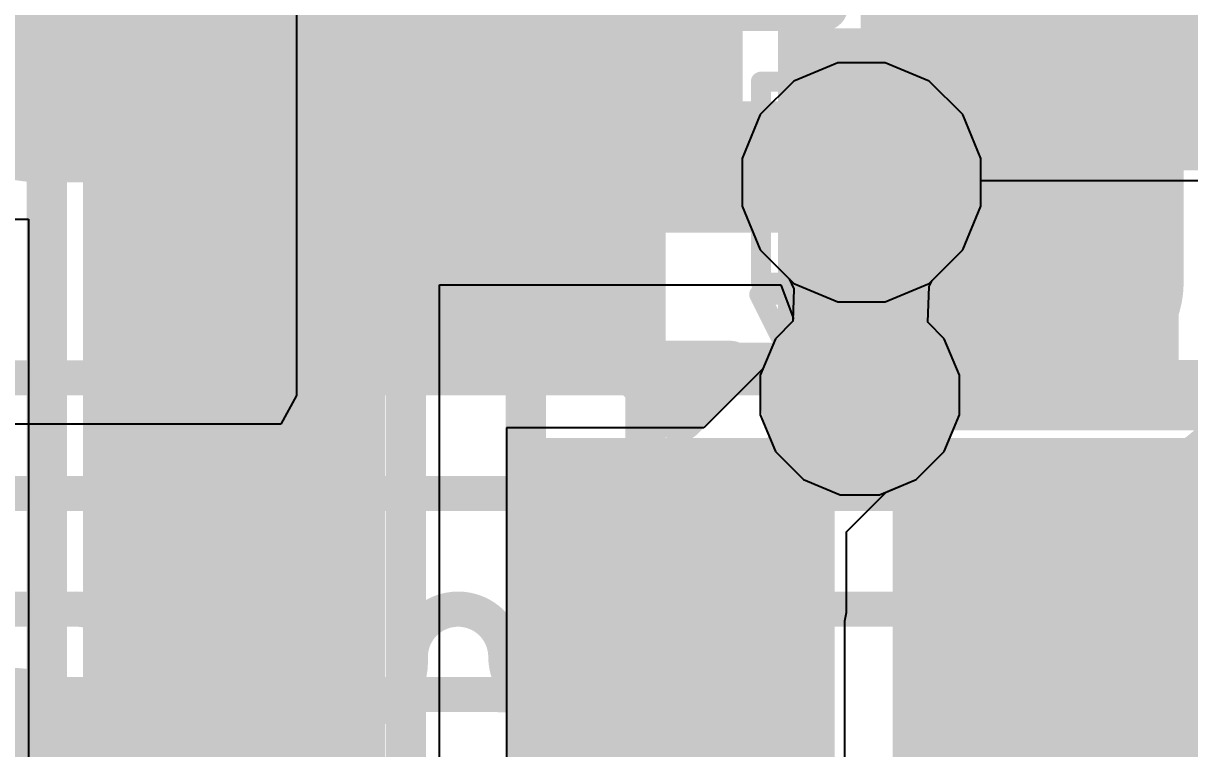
# Model space of a CAD drawing. Header units: inches. Extents: x -6 to 283, y -12 to 154.
# Drawn here: x 28.235 to 31.181, y -5.96 to -4.128 of the extents above; entities that cross this region are included whole.
import ezdxf

# ---------------------------------------------------------------- set-up
doc = ezdxf.new("R2010")
doc.units = ezdxf.units.IN
for name, color, linetype in [('Bottom Layer', 5, 'Continuous'), ('Bottom Overlay', 54, 'Continuous'), ('Bottom Paste', 16, 'Continuous'), ('Bottom Solder', 6, 'Continuous'), ('Drill Drawing', 1, 'Continuous'), ('GND-1', 16, 'Continuous'), ('GND-2', 90, 'Continuous'), ('GND-3', 216, 'Continuous'), ('GND-4', 54, 'Continuous'), ('PWR-1', 156, 'Continuous'), ('PWR-2', 130, 'Continuous'), ('Signal L1', 76, 'Continuous'), ('Signal L2', 6, 'Continuous'), ('Top Layer', 1, 'Continuous'), ('Top Overlay', 2, 'Continuous'), ('Top Paste', 8, 'Continuous'), ('Top Solder', 216, 'Continuous'), ('Via Holes', 16, 'Continuous')]:
    doc.layers.add(name, color=color, linetype=linetype)
doc.styles.add('Arial Black_Bold', font='', dxfattribs={"height": 0.2})
doc.styles.get('Arial Black_Bold').set_extended_font_data('Arial Black', bold=True)

# ---------------------------------------------------------------- blocks, each defined once
blk = doc.blocks.new('SOT_23_5_B_50')
at = {"layer": 'Bottom Layer'}
for points in [[(-1.85, 0.3), (-0.75, 0.3), (-0.75, -0.3), (-1.85, -0.3)], [(-1.85, -0.65), (-0.75, -0.65), (-0.75, -1.25), (-1.85, -1.25)]]:
    blk.add_hatch(color=5, dxfattribs=at).paths.add_polyline_path(points)
at = {"layer": 'Bottom Paste'}
for points in [[(-1.85, 0.3), (-0.75, 0.3), (-0.75, -0.3), (-1.85, -0.3)], [(-1.85, -0.65), (-0.75, -0.65), (-0.75, -1.25), (-1.85, -1.25)]]:
    blk.add_hatch(color=16, dxfattribs=at).paths.add_polyline_path(points)
at = {"layer": 'Bottom Solder'}
for points in [[(-1.9516, 0.4016), (-0.6484, 0.4016), (-0.6484, -0.4016), (-1.9516, -0.4016)], [(-1.9516, -0.5484), (-0.6484, -0.5484), (-0.6484, -1.3516), (-1.9516, -1.3516)]]:
    blk.add_hatch(color=6, dxfattribs=at).paths.add_polyline_path(points)
at = {"layer": 'Bottom Overlay'}
for points in [[(-2.0066, -0.9398, 0.127, 0.127, 0), (-2.1336, -0.8128, 0.127, 0.127, 0)], [(-2.1336, -1.0668, 0.127, 0.127, 0), (-2.1336, -0.8128, 0.127, 0.127, 0)], [(-2.1336, -1.0668, 0.127, 0.127, 0), (-2.0066, -0.9398, 0.127, 0.127, 0)]]:
    blk.add_lwpolyline(points, format="xyseb", dxfattribs=at)
for points in [[(-2.1654, -0.8128, 0.0635, 0.0635, 1), (-2.1019, -0.8128, 0.0635, 0.0635, 1)], [(-2.1654, -0.8128, 0.0635, 0.0635, 1), (-2.1019, -0.8128, 0.0635, 0.0635, 1)], [(-2.0383, -0.9398, 0.0635, 0.0635, 1), (-1.9748, -0.9398, 0.0635, 0.0635, 1)], [(-2.0383, -0.9398, 0.0635, 0.0635, 1), (-1.9748, -0.9398, 0.0635, 0.0635, 1)], [(-2.1654, -1.0668, 0.0635, 0.0635, 1), (-2.1019, -1.0668, 0.0635, 0.0635, 1)], [(-2.1654, -1.0668, 0.0635, 0.0635, 1), (-2.1019, -1.0668, 0.0635, 0.0635, 1)]]:
    blk.add_lwpolyline(points, format="xyseb", close=True, dxfattribs=at)
blk = doc.blocks.new('SWPA3015S2R2MT_B_182')
at = {"layer": 'Bottom Layer'}
for points in [[(-1.9, 1.66), (-0.4, 1.66), (-0.4, -1.66), (-1.9, -1.66)], [(0.4, 1.66), (1.9, 1.66), (1.9, -1.66), (0.4, -1.66)]]:
    blk.add_hatch(color=5, dxfattribs=at).paths.add_polyline_path(points)
at = {"layer": 'Bottom Paste'}
for points in [[(-1.9, 1.66), (-0.4, 1.66), (-0.4, -1.66), (-1.9, -1.66)], [(0.4, 1.66), (1.9, 1.66), (1.9, -1.66), (0.4, -1.66)]]:
    blk.add_hatch(color=16, dxfattribs=at).paths.add_polyline_path(points)
at = {"layer": 'Bottom Solder'}
for points in [[(-2.0016, 1.7616), (-0.2984, 1.7616), (-0.2984, -1.7616), (-2.0016, -1.7616)], [(0.2984, 1.7616), (2.0016, 1.7616), (2.0016, -1.7616), (0.2984, -1.7616)]]:
    blk.add_hatch(color=6, dxfattribs=at).paths.add_polyline_path(points)
at = {"layer": 'Bottom Overlay'}
for points in [[(1.6256, 1.651, 0.127, 0.127, 0), (-1.6256, 1.651, 0.127, 0.127, 0)], [(1.6256, 1.651, 0.127, 0.127, 0), (1.6256, 1.4986, 0.127, 0.127, 0)]]:
    blk.add_lwpolyline(points, format="xyseb", dxfattribs=at)
for points in [[(1.5939, 1.651, 0.0635, 0.0635, 1), (1.6574, 1.651, 0.0635, 0.0635, 1)], [(1.5939, 1.651, 0.0635, 0.0635, 1), (1.6574, 1.651, 0.0635, 0.0635, 1)], [(1.5939, 1.4986, 0.0635, 0.0635, 1), (1.6574, 1.4986, 0.0635, 0.0635, 1)]]:
    blk.add_lwpolyline(points, format="xyseb", close=True, dxfattribs=at)
blk = doc.blocks.new('IND_0603__1608_M_______193')
at = {"layer": 'Top Layer'}
for points in [[(-1, 0.4), (-0.4, 0.4), (-0.4, -0.4), (-1, -0.4)], [(0.4, 0.4), (1, 0.4), (1, -0.4), (0.4, -0.4)]]:
    blk.add_hatch(color=1, dxfattribs=at).paths.add_polyline_path(points)
at = {"layer": 'Top Paste'}
for points in [[(-1, 0.4), (-0.4, 0.4), (-0.4, -0.4), (-1, -0.4)], [(0.4, 0.4), (1, 0.4), (1, -0.4), (0.4, -0.4)]]:
    blk.add_hatch(color=8, dxfattribs=at).paths.add_polyline_path(points)
at = {"layer": 'Top Solder'}
for points in [[(-1.1016, 0.5016), (-0.2984, 0.5016), (-0.2984, -0.5016), (-1.1016, -0.5016)], [(0.2984, 0.5016), (1.1016, 0.5016), (1.1016, -0.5016), (0.2984, -0.5016)]]:
    blk.add_hatch(color=216, dxfattribs=at).paths.add_polyline_path(points)
at = {"layer": 'Top Overlay'}
for points in [[(0.2286, 0.4572, 0.127, 0.127, 0), (-0.2032, 0.4572, 0.127, 0.127, 0)], [(0.2286, -0.4572, 0.127, 0.127, 0), (-0.2032, -0.4572, 0.127, 0.127, 0)]]:
    blk.add_lwpolyline(points, format="xyseb", dxfattribs=at)
for points in [[(-0.235, 0.4572, 0.0635, 0.0635, 1), (-0.1715, 0.4572, 0.0635, 0.0635, 1)], [(0.1968, 0.4572, 0.0635, 0.0635, 1), (0.2603, 0.4572, 0.0635, 0.0635, 1)], [(-0.235, -0.4572, 0.0635, 0.0635, 1), (-0.1715, -0.4572, 0.0635, 0.0635, 1)], [(0.1968, -0.4572, 0.0635, 0.0635, 1), (0.2603, -0.4572, 0.0635, 0.0635, 1)]]:
    blk.add_lwpolyline(points, format="xyseb", close=True, dxfattribs=at)

msp = doc.modelspace()

# ---------------------------------------------------------------- hatches: boundary and pattern name
at = {"layer": 'Bottom Layer'}
for points in [[(27.1043, -4.4856), (29.9501, -4.4856), (29.9501, -2.6692), (27.1043, -2.6692)], [(28.3857, -7.411), (29.1491, -7.411), (29.1491, -4.291), (28.3857, -4.291)], [(30.5327, -7.127), (31.1327, -7.127), (31.1327, -5.277), (30.5327, -5.277)]]:
    msp.add_hatch(color=5, dxfattribs=at).paths.add_polyline_path(points)
h = msp.add_hatch(color=5, dxfattribs=at)
edge = h.paths.add_edge_path()
edge.add_arc((30.352, -4.5297), 0.2, 0, 360)
h = msp.add_hatch(color=5, dxfattribs=at)
edge = h.paths.add_edge_path()
edge.add_arc((30.3479, -5.0671), 0.15, 0, 360)
at = {"layer": 'Bottom Solder'}
h = msp.add_hatch(color=6, dxfattribs=at)
edge = h.paths.add_edge_path()
edge.add_arc((30.3479, -5.0671), 0.2516, 0, 360)
at = {"layer": 'GND-1'}
h = msp.add_hatch(color=16, dxfattribs=at)
edge = h.paths.add_edge_path()
edge.add_arc((30.352, -4.5297), 0.2, 0, 360)
at = {"layer": 'GND-2'}
h = msp.add_hatch(color=90, dxfattribs=at)
edge = h.paths.add_edge_path()
edge.add_arc((30.352, -4.5297), 0.2, 0, 360)
at = {"layer": 'GND-3'}
h = msp.add_hatch(color=216, dxfattribs=at)
edge = h.paths.add_edge_path()
edge.add_arc((30.352, -4.5297), 0.2, 0, 360)
at = {"layer": 'GND-4'}
h = msp.add_hatch(color=54, dxfattribs=at)
edge = h.paths.add_edge_path()
edge.add_arc((30.352, -4.5297), 0.2, 0, 360)
h = msp.add_hatch(color=54, dxfattribs=at)
edge = h.paths.add_edge_path()
edge.add_arc((30.3479, -5.0671), 0.15, 0, 360)
at = {"layer": 'PWR-1'}
h = msp.add_hatch(color=156, dxfattribs=at)
edge = h.paths.add_edge_path()
edge.add_arc((30.352, -4.5297), 0.2, 0, 360)
at = {"layer": 'PWR-2'}
h = msp.add_hatch(color=130, dxfattribs=at)
edge = h.paths.add_edge_path()
edge.add_arc((30.352, -4.5297), 0.2, 0, 360)
at = {"layer": 'Signal L1'}
h = msp.add_hatch(color=76, dxfattribs=at)
edge = h.paths.add_edge_path()
edge.add_arc((30.352, -4.5297), 0.2, 0, 360)
at = {"layer": 'Signal L2'}
h = msp.add_hatch(color=6, dxfattribs=at)
edge = h.paths.add_edge_path()
edge.add_arc((30.352, -4.5297), 0.2, 0, 360)
h = msp.add_hatch(color=6, dxfattribs=at)
edge = h.paths.add_edge_path()
edge.add_arc((30.3479, -5.0671), 0.15, 0, 360)
at = {"layer": 'Top Layer'}
for points in [[(29.3532, -4.9411), (29.8104, -4.9411), (29.8104, -2.9429), (29.3532, -2.9429)], [(30.1412, -4.9411), (31.0517, -4.9411), (31.0517, -4.1411), (30.1412, -4.1411)]]:
    msp.add_hatch(color=1, dxfattribs=at).paths.add_polyline_path(points)
h = msp.add_hatch(color=1, dxfattribs=at)
edge = h.paths.add_edge_path()
edge.add_arc((30.352, -4.5297), 0.2, 0, 360)
at = {"layer": 'Via Holes'}
h = msp.add_hatch(color=7, dxfattribs=at)
edge = h.paths.add_edge_path()
edge.add_arc((30.352, -4.5297), 0.1, 0, 360)
h = msp.add_hatch(color=7, dxfattribs=at)
edge = h.paths.add_edge_path()
edge.add_arc((30.3479, -5.0671), 0.075, 0, 360)

# ---------------------------------------------------------------- linework, layer by layer
at = {"layer": 'Bottom Layer'}
for p, q in [((30.6536, -4.5897), (30.6536, -4.5249)), ((30.6536, -4.5249), (31.2437, -4.5249)), ((30.6077, -4.7005), (30.6536, -4.5897)), ((27.1043, -4.6231), (28.2482, -4.6231)), ((28.2482, -4.6231), (28.2482, -6.8164)), ((30.5305, -4.7777), (30.6077, -4.7005)), ((29.2865, -7.411), (29.2865, -4.7886)), ((29.2865, -4.7886), (30.1481, -4.7886)), ((30.1481, -4.7886), (30.1796, -4.8722)), ((30.5195, -4.883), (30.5226, -4.7926)), ((30.5226, -4.7926), (30.5305, -4.7777)), ((30.1786, -4.8805), (30.1346, -4.9246)), ((30.1796, -4.8722), (30.1786, -4.8805)), ((30.5612, -4.9246), (30.5195, -4.883)), ((30.1346, -4.9246), (30.1031, -5.0006)), ((30.5995, -5.0171), (30.5612, -4.9246)), ((30.1031, -5.0006), (29.9536, -5.15)), ((30.5995, -5.1172), (30.5995, -5.0171)), ((30.5612, -5.2096), (30.5995, -5.1172)), ((29.9536, -5.15), (29.4557, -5.15)), ((29.4557, -5.15), (29.4557, -6.504)), ((30.4904, -5.2804), (30.5612, -5.2096)), ((30.4144, -5.3119), (30.4904, -5.2804)), ((30.314, -5.4123), (30.4144, -5.3119)), ((30.314, -5.6159), (30.314, -5.4123)), ((30.3097, -5.6372), (30.314, -5.6159)), ((30.3097, -6.504), (30.3097, -5.6372))]:
    msp.add_line(p, q, dxfattribs=at)
for points in [[(28.9433, -4.5297, 0.254, 0.254, -0.414214), (28.8993, -4.4856, 0.254, 0.254, 0)], [(28.9433, -4.5297, 0.254, 0.254, 0), (30.352, -4.5297, 0.254, 0.254, 0)], [(30.0938, -5.3211, 0.1778, 0.1778, 0), (30.3479, -5.0671, 0.1778, 0.1778, 0)], [(30.0938, -5.6159, 0.1778, 0.1778, 0), (30.0938, -5.3211, 0.1778, 0.1778, 0)], [(29.8827, -5.827, 0.1778, 0.1778, 0), (30.0938, -5.6159, 0.1778, 0.1778, 0)]]:
    msp.add_lwpolyline(points, format="xyseb", dxfattribs=at)
for points in [[(28.8358, -4.4856, 0.127, 0.127, 1), (28.9628, -4.4856, 0.127, 0.127, 1)], [(28.8798, -4.5297, 0.127, 0.127, 1), (29.0068, -4.5297, 0.127, 0.127, 1)], [(28.8798, -4.5297, 0.127, 0.127, 1), (29.0068, -4.5297, 0.127, 0.127, 1)], [(30.2885, -4.5297, 0.127, 0.127, 1), (30.4155, -4.5297, 0.127, 0.127, 1)], [(30.3034, -5.0671, 0.0889, 0.0889, 1), (30.3923, -5.0671, 0.0889, 0.0889, 1)], [(30.0494, -5.3211, 0.0889, 0.0889, 1), (30.1383, -5.3211, 0.0889, 0.0889, 1)], [(30.0494, -5.3211, 0.0889, 0.0889, 1), (30.1383, -5.3211, 0.0889, 0.0889, 1)], [(30.0494, -5.6159, 0.0889, 0.0889, 1), (30.1383, -5.6159, 0.0889, 0.0889, 1)], [(30.0494, -5.6159, 0.0889, 0.0889, 1), (30.1383, -5.6159, 0.0889, 0.0889, 1)], [(29.8383, -5.827, 0.0889, 0.0889, 1), (29.9272, -5.827, 0.0889, 0.0889, 1)]]:
    msp.add_lwpolyline(points, format="xyseb", close=True, dxfattribs=at)
at = {"layer": 'Drill Drawing'}
for points in [[(30.098, -4.2757, 0.0508, 0.0508, 0), (30.606, -4.2757, 0.0508, 0.0508, 0)], [(30.098, -4.7837, 0.0508, 0.0508, 0), (30.098, -4.2757, 0.0508, 0.0508, 0)], [(30.606, -4.7837, 0.0508, 0.0508, 0), (30.606, -4.2757, 0.0508, 0.0508, 0)], [(30.098, -4.7837, 0.0508, 0.0508, 0), (30.606, -4.7837, 0.0508, 0.0508, 0)], [(30.0939, -4.8131, 0.0508, 0.0508, 0), (30.6019, -4.8131, 0.0508, 0.0508, 0)], [(30.0939, -4.8131, 0.0508, 0.0508, 0), (30.3479, -5.3211, 0.0508, 0.0508, 0)], [(30.3479, -5.3211, 0.0508, 0.0508, 0), (30.6019, -4.8131, 0.0508, 0.0508, 0)]]:
    msp.add_lwpolyline(points, format="xyseb", dxfattribs=at)
for points in [[(30.0853, -4.2757, 0.0254, 0.0254, 1), (30.1107, -4.2757, 0.0254, 0.0254, 1)], [(30.0853, -4.2757, 0.0254, 0.0254, 1), (30.1107, -4.2757, 0.0254, 0.0254, 1)], [(30.5933, -4.2757, 0.0254, 0.0254, 1), (30.6187, -4.2757, 0.0254, 0.0254, 1)], [(30.5933, -4.2757, 0.0254, 0.0254, 1), (30.6187, -4.2757, 0.0254, 0.0254, 1)], [(30.0853, -4.7837, 0.0254, 0.0254, 1), (30.1107, -4.7837, 0.0254, 0.0254, 1)], [(30.0853, -4.7837, 0.0254, 0.0254, 1), (30.1107, -4.7837, 0.0254, 0.0254, 1)], [(30.5933, -4.7837, 0.0254, 0.0254, 1), (30.6187, -4.7837, 0.0254, 0.0254, 1)], [(30.5933, -4.7837, 0.0254, 0.0254, 1), (30.6187, -4.7837, 0.0254, 0.0254, 1)], [(30.0812, -4.8131, 0.0254, 0.0254, 1), (30.1066, -4.8131, 0.0254, 0.0254, 1)], [(30.0812, -4.8131, 0.0254, 0.0254, 1), (30.1066, -4.8131, 0.0254, 0.0254, 1)], [(30.5892, -4.8131, 0.0254, 0.0254, 1), (30.6146, -4.8131, 0.0254, 0.0254, 1)], [(30.5892, -4.8131, 0.0254, 0.0254, 1), (30.6146, -4.8131, 0.0254, 0.0254, 1)], [(30.3352, -5.3211, 0.0254, 0.0254, 1), (30.3606, -5.3211, 0.0254, 0.0254, 1)], [(30.3352, -5.3211, 0.0254, 0.0254, 1), (30.3606, -5.3211, 0.0254, 0.0254, 1)]]:
    msp.add_lwpolyline(points, format="xyseb", close=True, dxfattribs=at)
at = {"layer": 'GND-1'}
for p, q in [((30.292, -4.2281), (30.1812, -4.274)), ((30.412, -4.2281), (30.292, -4.2281)), ((30.5229, -4.274), (30.412, -4.2281)), ((30.1812, -4.274), (30.0963, -4.3588)), ((30.6077, -4.3588), (30.5229, -4.274)), ((30.0963, -4.3588), (30.0504, -4.4697)), ((30.6536, -4.4697), (30.6077, -4.3588)), ((30.0504, -4.4697), (30.0504, -4.5897)), ((30.6536, -4.5897), (30.6536, -4.4697)), ((30.0504, -4.5897), (30.0963, -4.7005)), ((30.6077, -4.7005), (30.6536, -4.5897)), ((30.0963, -4.7005), (30.1812, -4.7853)), ((30.5229, -4.7853), (30.6077, -4.7005)), ((30.1812, -4.7853), (30.292, -4.8313)), ((30.412, -4.8313), (30.5229, -4.7853)), ((30.292, -4.8313), (30.412, -4.8313))]:
    msp.add_line(p, q, dxfattribs=at)
at = {"layer": 'GND-2'}
for p, q in [((30.292, -4.2281), (30.1812, -4.274)), ((30.412, -4.2281), (30.292, -4.2281)), ((30.5229, -4.274), (30.412, -4.2281)), ((30.1812, -4.274), (30.0963, -4.3588)), ((30.6077, -4.3588), (30.5229, -4.274)), ((30.0963, -4.3588), (30.0504, -4.4697)), ((30.6536, -4.4697), (30.6077, -4.3588)), ((30.0504, -4.4697), (30.0504, -4.5897)), ((30.6536, -4.5897), (30.6536, -4.4697)), ((30.0504, -4.5897), (30.0963, -4.7005)), ((30.6077, -4.7005), (30.6536, -4.5897)), ((30.0963, -4.7005), (30.1812, -4.7853)), ((30.5229, -4.7853), (30.6077, -4.7005)), ((30.1812, -4.7853), (30.292, -4.8313)), ((30.412, -4.8313), (30.5229, -4.7853)), ((30.292, -4.8313), (30.412, -4.8313))]:
    msp.add_line(p, q, dxfattribs=at)
at = {"layer": 'GND-3'}
for p, q in [((30.292, -4.2281), (30.1812, -4.274)), ((30.412, -4.2281), (30.292, -4.2281)), ((30.5229, -4.274), (30.412, -4.2281)), ((30.1812, -4.274), (30.0963, -4.3588)), ((30.6077, -4.3588), (30.5229, -4.274)), ((30.0963, -4.3588), (30.0504, -4.4697)), ((30.6536, -4.4697), (30.6077, -4.3588)), ((30.0504, -4.4697), (30.0504, -4.5897)), ((30.6536, -4.5897), (30.6536, -4.4697)), ((30.0504, -4.5897), (30.0963, -4.7005)), ((30.6077, -4.7005), (30.6536, -4.5897)), ((30.0963, -4.7005), (30.1812, -4.7853)), ((30.5229, -4.7853), (30.6077, -4.7005)), ((30.1812, -4.7853), (30.292, -4.8313)), ((30.412, -4.8313), (30.5229, -4.7853)), ((30.292, -4.8313), (30.412, -4.8313))]:
    msp.add_line(p, q, dxfattribs=at)
at = {"layer": 'GND-4'}
for p, q in [((30.292, -4.2281), (30.1812, -4.274)), ((30.412, -4.2281), (30.292, -4.2281)), ((30.5229, -4.274), (30.412, -4.2281)), ((30.1812, -4.274), (30.0963, -4.3588)), ((30.6077, -4.3588), (30.5229, -4.274)), ((30.0963, -4.3588), (30.0504, -4.4697)), ((30.6536, -4.4697), (30.6077, -4.3588)), ((30.0504, -4.4697), (30.0504, -4.5897)), ((30.6536, -4.5897), (30.6536, -4.4697)), ((30.0504, -4.5897), (30.0963, -4.7005)), ((30.6077, -4.7005), (30.6536, -4.5897)), ((30.0963, -4.7005), (30.1694, -4.7736)), ((30.5305, -4.7777), (30.6077, -4.7005)), ((30.1694, -4.7736), (30.1808, -4.799)), ((30.1808, -4.799), (30.1786, -4.8805)), ((30.5195, -4.883), (30.5226, -4.7926)), ((30.5226, -4.7926), (30.5305, -4.7777)), ((30.1786, -4.8805), (30.1346, -4.9246)), ((30.5612, -4.9246), (30.5195, -4.883)), ((30.1346, -4.9246), (30.0963, -5.0171)), ((30.5995, -5.0171), (30.5612, -4.9246)), ((30.0963, -5.0171), (30.0963, -5.1172)), ((30.5995, -5.1172), (30.5995, -5.0171)), ((30.0963, -5.1172), (30.1346, -5.2096)), ((30.5612, -5.2096), (30.5995, -5.1172)), ((30.1346, -5.2096), (30.2054, -5.2804)), ((30.4904, -5.2804), (30.5612, -5.2096)), ((30.2054, -5.2804), (30.2978, -5.3187)), ((30.3979, -5.3187), (30.4904, -5.2804)), ((30.2978, -5.3187), (30.3979, -5.3187))]:
    msp.add_line(p, q, dxfattribs=at)
at = {"layer": 'PWR-1'}
for p, q in [((30.292, -4.2281), (30.1812, -4.274)), ((30.412, -4.2281), (30.292, -4.2281)), ((30.5229, -4.274), (30.412, -4.2281)), ((30.1812, -4.274), (30.0963, -4.3588)), ((30.6077, -4.3588), (30.5229, -4.274)), ((30.0963, -4.3588), (30.0504, -4.4697)), ((30.6536, -4.4697), (30.6077, -4.3588)), ((30.0504, -4.4697), (30.0504, -4.5897)), ((30.6536, -4.5897), (30.6536, -4.4697)), ((30.0504, -4.5897), (30.0963, -4.7005)), ((30.6077, -4.7005), (30.6536, -4.5897)), ((30.0963, -4.7005), (30.1812, -4.7853)), ((30.5229, -4.7853), (30.6077, -4.7005)), ((30.1812, -4.7853), (30.292, -4.8313)), ((30.412, -4.8313), (30.5229, -4.7853)), ((30.292, -4.8313), (30.412, -4.8313))]:
    msp.add_line(p, q, dxfattribs=at)
at = {"layer": 'PWR-2'}
for p, q in [((30.292, -4.2281), (30.1812, -4.274)), ((30.412, -4.2281), (30.292, -4.2281)), ((30.5229, -4.274), (30.412, -4.2281)), ((30.1812, -4.274), (30.0963, -4.3588)), ((30.6077, -4.3588), (30.5229, -4.274)), ((30.0963, -4.3588), (30.0504, -4.4697)), ((30.6536, -4.4697), (30.6077, -4.3588)), ((30.0504, -4.4697), (30.0504, -4.5897)), ((30.6536, -4.5897), (30.6536, -4.4697)), ((30.0504, -4.5897), (30.0963, -4.7005)), ((30.6077, -4.7005), (30.6536, -4.5897)), ((30.0963, -4.7005), (30.1812, -4.7853)), ((30.5229, -4.7853), (30.6077, -4.7005)), ((30.1812, -4.7853), (30.292, -4.8313)), ((30.412, -4.8313), (30.5229, -4.7853)), ((30.292, -4.8313), (30.412, -4.8313))]:
    msp.add_line(p, q, dxfattribs=at)
at = {"layer": 'Signal L1'}
for points in [[(31.1215, -4.7794, 0.0889, 0.0889, 0), (31.1215, -3.5004, 0.0889, 0.0889, 0)], [(29.6191, -3.9317, 0.0889, 0.0889, -0.414214), (29.3573, -4.1935, 0.0889, 0.0889, 0)], [(29.8942, -4.0678, 0.0889, 0.0889, -0.343228), (29.3573, -4.4856, 0.0889, 0.0889, 0)], [(28.2945, -4.1935, 0.0889, 0.0889, -0.198857), (28.1516, -4.1344, 0.0889, 0.0889, 0)], [(28.2945, -4.1935, 0.0889, 0.0889, 0), (29.3573, -4.1935, 0.0889, 0.0889, 0)], [(28.289, -4.4856, 0.0889, 0.0889, -0.200014), (27.9476, -4.3434, 0.0889, 0.0889, 0)], [(28.289, -4.4856, 0.0889, 0.0889, 0), (28.2903, -4.4856, 0.0889, 0.0889, 0)], [(28.2903, -4.4856, 0.0889, 0.0889, 0), (29.3573, -4.4856, 0.0889, 0.0889, 0)], [(31.1215, -4.7794, 0.0889, 0.0889, -0.414214), (30.8774, -5.0234, 0.0889, 0.0889, 0)], [(31.4136, -4.7794, 0.0889, 0.0889, -0.414214), (30.8774, -5.3155, 0.0889, 0.0889, 0)], [(28.1259, -5.0234, 0.0889, 0.0889, 0), (30.8774, -5.0234, 0.0889, 0.0889, 0)], [(27.9921, -5.3155, 0.0889, 0.0889, 0), (30.8774, -5.3155, 0.0889, 0.0889, 0)], [(27.7617, -6.3519, 0.0889, 0.0889, -0.414214), (28.2902, -5.8234, 0.0889, 0.0889, 0)], [(28.2902, -5.8234, 0.0889, 0.0889, 0), (29.4337, -5.8234, 0.0889, 0.0889, 0)], [(29.4337, -5.8234, 0.0889, 0.0889, -0.414214), (29.9654, -6.3551, 0.0889, 0.0889, 0)]]:
    msp.add_lwpolyline(points, format="xyseb", dxfattribs=at)
for points in [[(28.2723, -4.1935, 0.0445, 0.0445, 1), (28.3167, -4.1935, 0.0445, 0.0445, 1)], [(28.2723, -4.1935, 0.0445, 0.0445, 1), (28.3167, -4.1935, 0.0445, 0.0445, 1)], [(29.3351, -4.1935, 0.0445, 0.0445, 1), (29.3795, -4.1935, 0.0445, 0.0445, 1)], [(29.3351, -4.1935, 0.0445, 0.0445, 1), (29.3795, -4.1935, 0.0445, 0.0445, 1)], [(28.2667, -4.4856, 0.0445, 0.0445, 1), (28.3112, -4.4856, 0.0445, 0.0445, 1)], [(28.2667, -4.4856, 0.0445, 0.0445, 1), (28.3112, -4.4856, 0.0445, 0.0445, 1)], [(28.2681, -4.4856, 0.0445, 0.0445, 1), (28.3126, -4.4856, 0.0445, 0.0445, 1)], [(28.2681, -4.4856, 0.0445, 0.0445, 1), (28.3126, -4.4856, 0.0445, 0.0445, 1)], [(29.3351, -4.4856, 0.0445, 0.0445, 1), (29.3795, -4.4856, 0.0445, 0.0445, 1)], [(29.3351, -4.4856, 0.0445, 0.0445, 1), (29.3795, -4.4856, 0.0445, 0.0445, 1)], [(31.0992, -4.7794, 0.0445, 0.0445, 1), (31.1437, -4.7794, 0.0445, 0.0445, 1)], [(31.0992, -4.7794, 0.0445, 0.0445, 1), (31.1437, -4.7794, 0.0445, 0.0445, 1)], [(30.8551, -5.0234, 0.0445, 0.0445, 1), (30.8996, -5.0234, 0.0445, 0.0445, 1)], [(30.8551, -5.0234, 0.0445, 0.0445, 1), (30.8996, -5.0234, 0.0445, 0.0445, 1)], [(30.8551, -5.3155, 0.0445, 0.0445, 1), (30.8996, -5.3155, 0.0445, 0.0445, 1)], [(30.8551, -5.3155, 0.0445, 0.0445, 1), (30.8996, -5.3155, 0.0445, 0.0445, 1)], [(28.2679, -5.8234, 0.0445, 0.0445, 1), (28.3124, -5.8234, 0.0445, 0.0445, 1)], [(28.2679, -5.8234, 0.0445, 0.0445, 1), (28.3124, -5.8234, 0.0445, 0.0445, 1)], [(29.4114, -5.8234, 0.0445, 0.0445, 1), (29.4559, -5.8234, 0.0445, 0.0445, 1)], [(29.4114, -5.8234, 0.0445, 0.0445, 1), (29.4559, -5.8234, 0.0445, 0.0445, 1)]]:
    msp.add_lwpolyline(points, format="xyseb", close=True, dxfattribs=at)
at = {"layer": 'Signal L2'}
for points in [[(28.5969, -8.2053, 0.1016, 0.1016, 0), (28.5969, 4.681, 0.1016, 0.1016, 0)], [(29.2017, -7.9548, 0.1016, 0.1016, 0), (29.2017, 4.681, 0.1016, 0.1016, 0)], [(29.8065, -7.7004, 0.1016, 0.1016, 0), (29.8065, 4.681, 0.1016, 0.1016, 0)], [(28.2945, -8.3306, 0.1016, 0.1016, 0), (28.2945, 4.3297, 0.1016, 0.1016, 0)], [(28.8993, -8.0801, 0.1016, 0.1016, 0), (28.8993, 4.3297, 0.1016, 0.1016, 0)], [(29.5041, -7.8274, 0.1016, 0.1016, 0), (29.5041, 4.3297, 0.1016, 0.1016, 0)], [(30.3479, -5.0671, 0.1778, 0.1778, 0), (33.2897, -5.0671, 0.1778, 0.1778, 0)]]:
    msp.add_lwpolyline(points, format="xyseb", dxfattribs=at)
msp.add_lwpolyline([(30.3034, -5.0671, 0.0889, 0.0889, 1), (30.3923, -5.0671, 0.0889, 0.0889, 1)], format="xyseb", close=True, dxfattribs=at)
at = {"layer": 'Top Layer'}
for p, q in [((28.9247, -4.0141), (28.9247, -5.0681)), ((28.9247, -5.0681), (28.8856, -5.1407)), ((28.8856, -5.1407), (27.2153, -5.1407))]:
    msp.add_line(p, q, dxfattribs=at)
for points in [[(31.3301, -3.6585, 0.254, 0.254, -0.221949), (31.1231, -4.102, 0.254, 0.254, 0)], [(30.9247, -4.2681, 0.254, 0.254, 0), (31.1231, -4.102, 0.254, 0.254, 0)], [(30.7517, -4.5411, 0.254, 0.254, 0), (30.9247, -4.2681, 0.254, 0.254, 0)], [(26.294, -5.3155, 0.0889, 0.0889, 0), (31.4829, -5.3155, 0.0889, 0.0889, 0)], [(26.294, -5.6076, 0.0889, 0.0889, 0), (28.368, -5.6076, 0.0889, 0.0889, 0)], [(28.368, -5.6076, 0.0889, 0.0889, -0.414214), (28.5044, -5.7441, 0.0889, 0.0889, 0)], [(28.7299, -5.7283, 0.0889, 0.0889, -1), (28.9712, -5.7283, 0.0889, 0.0889, 0)], [(29.2125, -5.7283, 0.0889, 0.0889, -1), (29.4538, -5.7283, 0.0889, 0.0889, 0)], [(29.7246, -5.7314, 0.0889, 0.0889, -0.414214), (29.8484, -5.6076, 0.0889, 0.0889, 0)], [(29.8484, -5.6076, 0.0889, 0.0889, 0), (31.6039, -5.6076, 0.0889, 0.0889, 0)], [(28.7299, -5.7447, 0.0889, 0.0889, 0), (28.7299, -5.7283, 0.0889, 0.0889, 0)], [(28.9712, -5.7432, 0.0889, 0.0889, 0), (28.9712, -5.7283, 0.0889, 0.0889, 0)], [(29.2125, -5.7432, 0.0889, 0.0889, 0), (29.2125, -5.7283, 0.0889, 0.0889, 0)], [(29.5751, -5.8496, 0.0889, 0.0889, -0.414214), (29.4538, -5.7283, 0.0889, 0.0889, 0)], [(28.7299, -5.7447, 0.0889, 0.0889, -1.00238), (28.5044, -5.7441, 0.0889, 0.0889, 0)], [(29.2125, -5.7432, 0.0889, 0.0889, -1), (28.9712, -5.7432, 0.0889, 0.0889, 0)], [(29.7246, -5.7314, 0.0889, 0.0889, -0.393611), (29.6147, -5.8493, 0.0889, 0.0889, 0)], [(29.5751, -5.8496, 0.0889, 0.0889, 0), (29.6064, -5.8496, 0.0889, 0.0889, 0)], [(29.6147, -5.8493, 0.0889, 0.0889, -0.017681), (29.6064, -5.8496, 0.0889, 0.0889, 0)]]:
    msp.add_lwpolyline(points, format="xyseb", dxfattribs=at)
for points in [[(31.0596, -4.102, 0.127, 0.127, 1), (31.1866, -4.102, 0.127, 0.127, 1)], [(31.0596, -4.102, 0.127, 0.127, 1), (31.1866, -4.102, 0.127, 0.127, 1)], [(30.8612, -4.2681, 0.127, 0.127, 1), (30.9882, -4.2681, 0.127, 0.127, 1)], [(30.8612, -4.2681, 0.127, 0.127, 1), (30.9882, -4.2681, 0.127, 0.127, 1)], [(30.6882, -4.5411, 0.127, 0.127, 1), (30.8152, -4.5411, 0.127, 0.127, 1)], [(28.3457, -5.6076, 0.0445, 0.0445, 1), (28.3902, -5.6076, 0.0445, 0.0445, 1)], [(28.3457, -5.6076, 0.0445, 0.0445, 1), (28.3902, -5.6076, 0.0445, 0.0445, 1)], [(29.8261, -5.6076, 0.0445, 0.0445, 1), (29.8706, -5.6076, 0.0445, 0.0445, 1)], [(29.8261, -5.6076, 0.0445, 0.0445, 1), (29.8706, -5.6076, 0.0445, 0.0445, 1)], [(28.7077, -5.7283, 0.0445, 0.0445, 1), (28.7521, -5.7283, 0.0445, 0.0445, 1)], [(28.7077, -5.7283, 0.0445, 0.0445, 1), (28.7521, -5.7283, 0.0445, 0.0445, 1)], [(28.949, -5.7283, 0.0445, 0.0445, 1), (28.9934, -5.7283, 0.0445, 0.0445, 1)], [(28.949, -5.7283, 0.0445, 0.0445, 1), (28.9934, -5.7283, 0.0445, 0.0445, 1)], [(29.1903, -5.7283, 0.0445, 0.0445, 1), (29.2347, -5.7283, 0.0445, 0.0445, 1)], [(29.1903, -5.7283, 0.0445, 0.0445, 1), (29.2347, -5.7283, 0.0445, 0.0445, 1)], [(29.4316, -5.7283, 0.0445, 0.0445, 1), (29.476, -5.7283, 0.0445, 0.0445, 1)], [(29.4316, -5.7283, 0.0445, 0.0445, 1), (29.476, -5.7283, 0.0445, 0.0445, 1)], [(28.4822, -5.7441, 0.0445, 0.0445, 1), (28.5266, -5.7441, 0.0445, 0.0445, 1)], [(28.4822, -5.7441, 0.0445, 0.0445, 1), (28.5266, -5.7441, 0.0445, 0.0445, 1)], [(28.7077, -5.7447, 0.0445, 0.0445, 1), (28.7521, -5.7447, 0.0445, 0.0445, 1)], [(28.7077, -5.7447, 0.0445, 0.0445, 1), (28.7521, -5.7447, 0.0445, 0.0445, 1)], [(28.949, -5.7432, 0.0445, 0.0445, 1), (28.9934, -5.7432, 0.0445, 0.0445, 1)], [(28.949, -5.7432, 0.0445, 0.0445, 1), (28.9934, -5.7432, 0.0445, 0.0445, 1)], [(29.1903, -5.7432, 0.0445, 0.0445, 1), (29.2347, -5.7432, 0.0445, 0.0445, 1)], [(29.1903, -5.7432, 0.0445, 0.0445, 1), (29.2347, -5.7432, 0.0445, 0.0445, 1)], [(29.7024, -5.7314, 0.0445, 0.0445, 1), (29.7469, -5.7314, 0.0445, 0.0445, 1)], [(29.7024, -5.7314, 0.0445, 0.0445, 1), (29.7469, -5.7314, 0.0445, 0.0445, 1)], [(29.5529, -5.8496, 0.0445, 0.0445, 1), (29.5974, -5.8496, 0.0445, 0.0445, 1)], [(29.5529, -5.8496, 0.0445, 0.0445, 1), (29.5974, -5.8496, 0.0445, 0.0445, 1)], [(29.5841, -5.8496, 0.0445, 0.0445, 1), (29.6286, -5.8496, 0.0445, 0.0445, 1)], [(29.5841, -5.8496, 0.0445, 0.0445, 1), (29.6286, -5.8496, 0.0445, 0.0445, 1)], [(29.5925, -5.8493, 0.0445, 0.0445, 1), (29.637, -5.8493, 0.0445, 0.0445, 1)], [(29.5925, -5.8493, 0.0445, 0.0445, 1), (29.637, -5.8493, 0.0445, 0.0445, 1)]]:
    msp.add_lwpolyline(points, format="xyseb", close=True, dxfattribs=at)

# ---------------------------------------------------------------- block references
for name, p, rotation in [('SWPA3015S2R2MT_B_182', (30.3501, -2.7379), 180), ('IND_0603__1608_M_______193', (30.0517, -4.5411), 180), ('SOT_23_5_B_50', (30.8327, -7.127), 270)]:
    msp.add_blockref(name, p, dxfattribs=dict(rotation=rotation))

# ---------------------------------------------------------------- texts
at = {"layer": 'Top Overlay', "style": 'Arial Black_Bold'}
msp.add_text('GPIO', height=1.016, rotation=90, dxfattribs=at).set_placement((28.6827, -9.7482))

doc.saveas('drawing.dxf')
